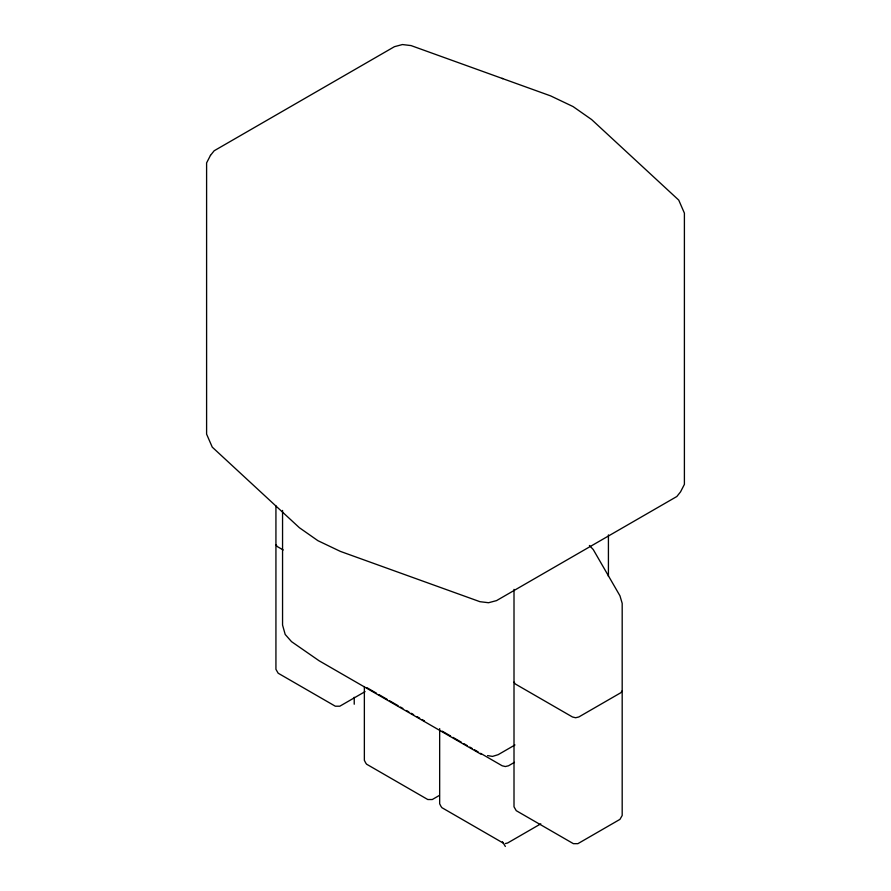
<?xml version="1.0" encoding="UTF-8"?>
<svg xmlns="http://www.w3.org/2000/svg" width="891" height="891" viewBox="0 0 891 891"><rect width="100%" height="100%" fill="white"/><g stroke="black" fill="none" stroke-linecap="round" stroke-linejoin="round"><path stroke-width="1.34" d="M622.185 690.859L620.871 692.697L578.805 716.977L575.631 717.745L572.456 716.977L515.321 683.987L514.007 682.161M365.043 691.639L339.805 706.207L335.317 706.207L278.17 673.217L275.932 669.33L275.932 505.81M514.965 744.965L498.136 754.688L492.523 756.403L487.577 755.59M439.386 795.418L432.28 799.528L427.791 799.528L366.602 764.2L365.678 762.908L364.363 760.313L364.363 686.527M514.441 762.351L508.516 765.781L505.342 766.538L502.168 765.781L480.572 753.307M540.781 823.841L507.592 843.009L505.342 843.543M502.067 78.341L502.758 78.664M283.193 549.981L277.246 546.539L275.932 544.713M366.869 687.663L376.47 693.209M378.875 694.59L387.273 699.435M389.668 700.827L398.065 705.672M400.46 707.053L402.866 708.445M406.463 710.517L408.858 711.909M411.263 713.29L413.658 714.682M417.255 716.754L419.661 718.146M422.056 719.527L424.461 720.908M442.181 731.143L450.579 735.988M452.984 737.38L461.382 742.225M463.777 743.617L467.374 745.689M469.78 747.07L472.174 748.462M474.58 749.843L478.177 751.926M480.984 754.22L319.089 660.754L291.535 641.654L285.187 634.437L282.558 625.059L282.558 510.443M503.103 843.009L441.914 807.68L440.989 806.388L439.664 803.793L439.664 728.615M589.397 545.481L593.228 549.524L619.947 595.789L622.185 603.341L622.185 815.488L619.947 819.375L577.88 843.666L573.392 843.666L516.245 810.676L514.007 806.789L514.007 589.385M502.435 841.728L505.342 846.45M608.419 534.89L608.419 576.432M354.228 697.274L354.228 704.224M210.476 155.379L206.601 162.897L206.601 434.14L212.258 447.148L299.387 527.717L317.92 540.692L340.384 551.395L479.937 601.692L488.558 602.728L496.554 600.601L676.837 496.51L680.524 491.899L684.399 484.37L684.399 213.127L678.742 200.119L591.613 119.55L573.08 106.586L550.616 95.883L411.063 45.586L402.442 44.55L394.446 46.677L214.163 150.768L210.476 155.379"/></g></svg>
